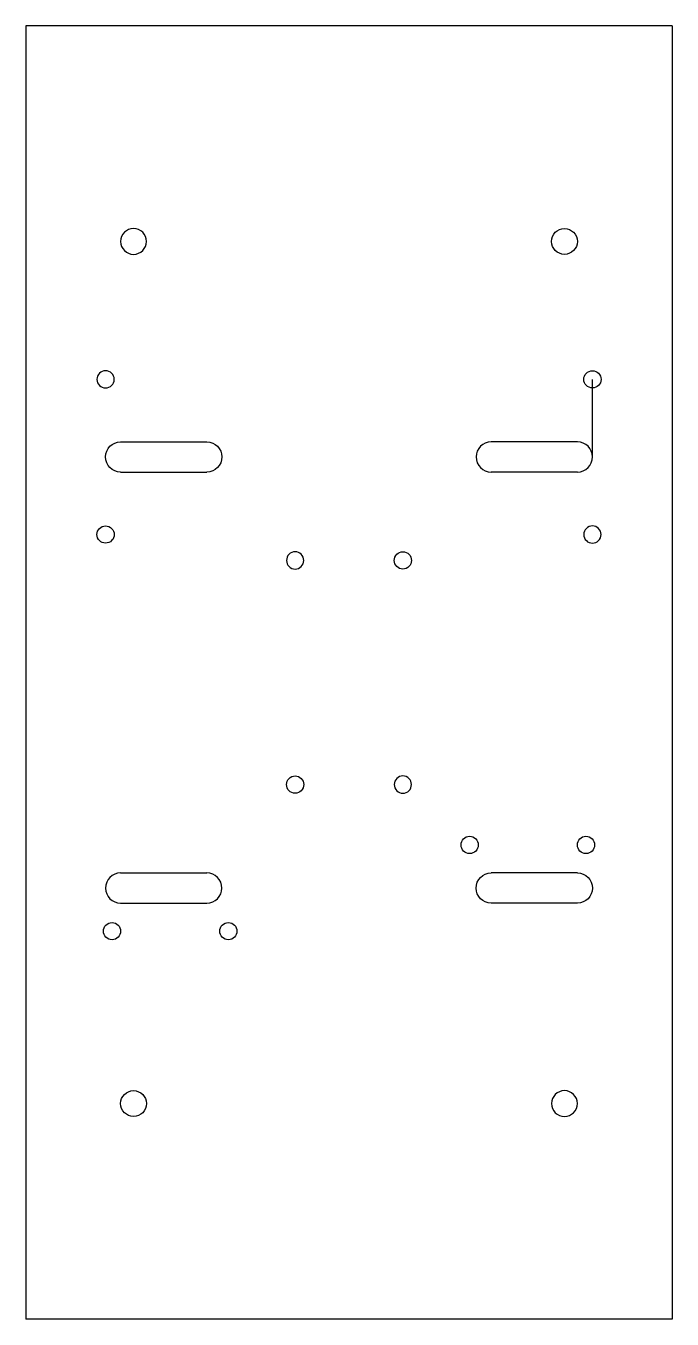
# Model space of a CAD drawing. Extents: x -75 to 75, y -150 to 150.
import ezdxf

# ---------------------------------------------------------------- set-up
doc = ezdxf.new("R2010")
doc.units = 0
doc.layers.add('VISIBLE', color=7, linetype='CONTINUOUS')

msp = doc.modelspace()

# ---------------------------------------------------------------- linework, layer by layer
at = {"layer": 'VISIBLE'}
for p, q in [((-75, 150), (-75, -150)), ((75, 150), (-75, 150)), ((75, 150), (75, -150)), ((56.5, 50), (56.5, 68)), ((-53, 53.5), (-33, 53.5)), ((53, 53.5), (33, 53.5)), ((-53, 46.5), (-33, 46.5)), ((53, 46.5), (33, 46.5)), ((-53, -46.5), (-33, -46.5)), ((53, -46.5), (33, -46.5)), ((-53, -53.5), (-33, -53.5)), ((53, -53.5), (33, -53.5)), ((75, -150), (-75, -150))]:
    msp.add_line(p, q, dxfattribs=at)
at = {"layer": 'VISIBLE', "extrusion": (0, 0, -1)}
for centre, radius in [((50, 100), 3), ((56.5, 68), 2), ((-56.5, 32), 2), ((12.5, 26), 2), ((-12.5, -26), 2), ((-50, -100), 3)]:
    msp.add_circle(centre, radius, dxfattribs=at)
at = {"layer": 'VISIBLE'}
for centre, radius in [((50, 100), 3), ((56.5, 68), 2), ((-56.5, 32), 2), ((12.5, 26), 2), ((-12.5, -26), 2), ((28, -40), 2), ((55, -40), 2), ((-55, -60), 2), ((-28, -60), 2), ((-50, -100), 3)]:
    msp.add_circle(centre, radius, dxfattribs=at)
at = {"layer": 'VISIBLE', "extrusion": (0, 0, -1)}
for centre, start, end in [((53, 50), 270, 90), ((33, 50), 90, 270), ((-33, -50), 270, 90), ((-53, -50), 90, 270)]:
    msp.add_arc(centre, 3.5, start, end, dxfattribs=at)
at = {"layer": 'VISIBLE'}
for centre, start, end in [((33, 50), 90, 270), ((53, 50), 270, 90), ((-53, -50), 90, 270), ((-33, -50), 270, 90)]:
    msp.add_arc(centre, 3.5, start, end, dxfattribs=at)

doc.saveas('drawing.dxf')
